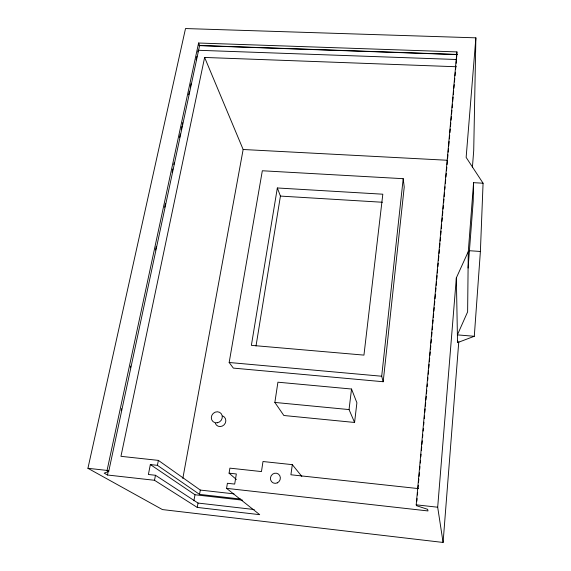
<?xml version="1.0" encoding="UTF-8"?>
<svg xmlns="http://www.w3.org/2000/svg" width="571" height="571" viewBox="0 0 571 571"><rect width="100%" height="100%" fill="white"/><g stroke="black" fill="none" stroke-linecap="round" stroke-linejoin="round"><path stroke-width="0.86" d="M483.073 183.212L473.587 182.677L468.277 251.604L467.62 311.873L457.392 334.884L474.294 336.276L480.389 251.461L483.073 183.212L466.143 157.396L475.871 37.836L185.518 28.55L87.927 468.299L162.421 509.575L443.089 542.45L458.784 341.629M475.871 37.836L473.716 150.587L472.395 167.474M473.587 182.677L473.216 201.213L468.099 268.027M474.294 336.276L457.535 342.636L457.671 340.858M443.089 542.45L437.686 507.219L456.343 277.856L468.277 251.604M301.831 476.407L292.323 464.651L262.995 461.525L261.461 471.575L229.899 468.149L229.071 473.173L236.337 473.966L234.688 484.087L227.401 483.28L226.559 488.362L427.993 510.938L427.643 509.332L416.452 505.678L416.216 504.828L456.914 51.911L198.587 43.018L107.07 470.425L108.733 471.389L199.614 45.466L198.587 43.018M416.851 501.231L417.087 498.569M417.408 495.014L417.651 492.352M417.965 488.797L418.286 485.243M418.522 482.581L418.843 479.026M419.085 476.364L419.399 472.809M419.721 469.255L419.956 466.593M420.277 463.038L420.52 460.376M420.834 456.821L421.077 454.159M421.391 450.605L421.712 447.05M421.955 444.388L422.269 440.833M422.59 437.279L422.825 434.617M423.147 431.062L423.389 428.4M423.703 424.845L423.946 422.176M424.26 418.629L424.503 415.959M424.824 412.405L425.138 408.857M425.381 406.188L425.695 402.641M425.937 399.971L426.259 396.417M426.494 393.754L426.815 390.2M427.129 386.646L427.372 383.983M427.693 380.429L427.929 377.766M428.25 374.212L428.564 370.658M428.807 367.995L429.128 364.441M429.363 361.778L429.685 358.224M429.92 355.562L430.241 352.007M430.477 349.345L430.798 345.79M431.041 343.121L431.355 339.574M431.676 336.019L431.997 332.465M432.233 329.802L432.554 326.248M432.789 323.579L433.111 320.031M433.346 317.362L433.667 313.814M433.91 311.145L434.224 307.591M434.467 304.928L434.781 301.374M435.023 298.712L435.423 294.272M435.659 291.603L435.98 288.055M436.215 285.386L436.537 281.831M436.779 279.169L437.093 275.615M437.336 272.952L437.65 269.398M437.893 266.736L438.214 263.181M438.449 260.519L438.849 256.072M439.085 253.41L439.406 249.855M439.649 247.193L439.963 243.639M440.205 240.976L440.519 237.422M440.762 234.76L441.083 231.205M441.319 228.536L441.64 224.988M441.954 221.434L442.275 217.879M442.518 215.217L442.832 211.663M443.075 209L443.389 205.446M443.631 202.776L443.952 199.229M444.188 196.56L444.509 193.005M444.823 189.458L445.066 186.788M445.387 183.234L445.701 179.687M445.944 177.017L446.258 173.47M446.501 170.8L446.822 167.246M447.057 164.584L447.378 161.029M447.614 158.367L447.935 154.812M448.171 152.15L448.492 148.596M448.735 145.933L449.127 141.487M449.37 138.824L449.691 135.27M449.927 132.608L450.248 129.053M450.483 126.391L450.805 122.836M451.04 120.174L451.361 116.62M451.604 113.95L451.918 110.403M452.161 107.733L452.475 104.179M452.717 101.517L453.117 97.077M453.353 94.415L453.674 90.86M453.909 88.191L454.231 84.644M454.473 81.974L454.787 78.42M455.03 75.757L455.344 72.203M455.587 69.541L455.908 65.986M456.143 63.324L456.543 58.884M456.7 57.107L456.914 51.911M383.191 381.735L404.225 187.067L403.205 178.687L262.325 170.765L229.164 362.492L233.346 368.102L383.191 381.735L381.692 376.232L403.205 178.687M354.577 422.461L356.896 402.783L351.529 389.022L277.92 382.199L274.858 402.434L283.858 415.502L354.577 422.461L349.045 409.578L351.529 389.022M292.323 464.651L290.903 474.772L418.572 488.619M256.015 345.976L280.432 196.089L277.335 187.973L382.82 194.204L363.948 355.112L251.383 345.348L277.335 187.973M226.559 488.362L259.698 514.664L197.252 507.419L198.016 503.058L155.476 475.279L148.389 474.494L150.344 464.558L157.41 465.336L199.543 494.386L240.684 499.061M199.543 494.386L200.3 490.068L158.374 460.39L120.952 456.329L204.625 57.45L456.186 66.743M193.912 500.788L194.982 494.757L150.344 464.558M182.82 478.427L243.146 149.495L204.625 57.45M197.252 507.419L154.505 480.282L155.476 475.279M157.41 465.336L158.374 460.39M154.505 480.282L107.469 475.008L108.404 470.647M121.259 410.47L121.63 408.729M130.381 367.738L130.752 365.99M155.526 249.998L156.276 246.508M164.655 207.266L165.397 203.776M172.107 172.378L172.849 168.888M173.784 164.527L174.155 162.785M179.558 137.49L180.3 134.007M181.235 129.646L181.978 126.155M182.349 124.414L182.72 122.665M188.68 94.757L189.429 91.267M190.357 86.906L191.107 83.423M196.131 59.869L196.881 56.386M197.809 52.025L198.18 50.277L456.543 59.505M108.733 471.389L104.2 473.159L107.469 475.008M199.614 45.466L456.943 54.438M198.829 45.601L457.478 54.623M243.146 149.495L447.428 160.265M280.432 196.089L382.413 202.255M469.219 250.705L480.389 251.461M229.164 362.492L381.692 376.232M274.858 402.434L349.045 409.578M87.927 468.299L107.07 470.425M416.216 504.828L437.686 507.219M200.3 490.068L233.982 493.872M194.982 494.757L242.654 500.182M198.016 503.058L254.216 509.532M229.071 473.173L236.394 479.519M456.343 277.856L457.535 342.636M222.697 415.966A5.653 5.239 -48.6 0 1 224.082 424.838A5.653 5.239 -48.6 0 1 215.317 423.339M277.22 482.916A5.175 4.911 -60.7 0 0 278.498 474.116A5.175 4.911 -60.7 0 0 270.483 477.72A5.175 4.911 -60.7 0 0 277.22 482.916M217.301 422.783A5.739 5.303 -48.1 0 0 221.32 413.782A5.739 5.303 -48.1 0 0 211.827 415.374A5.739 5.303 -48.1 0 0 217.301 422.783"/></g></svg>
